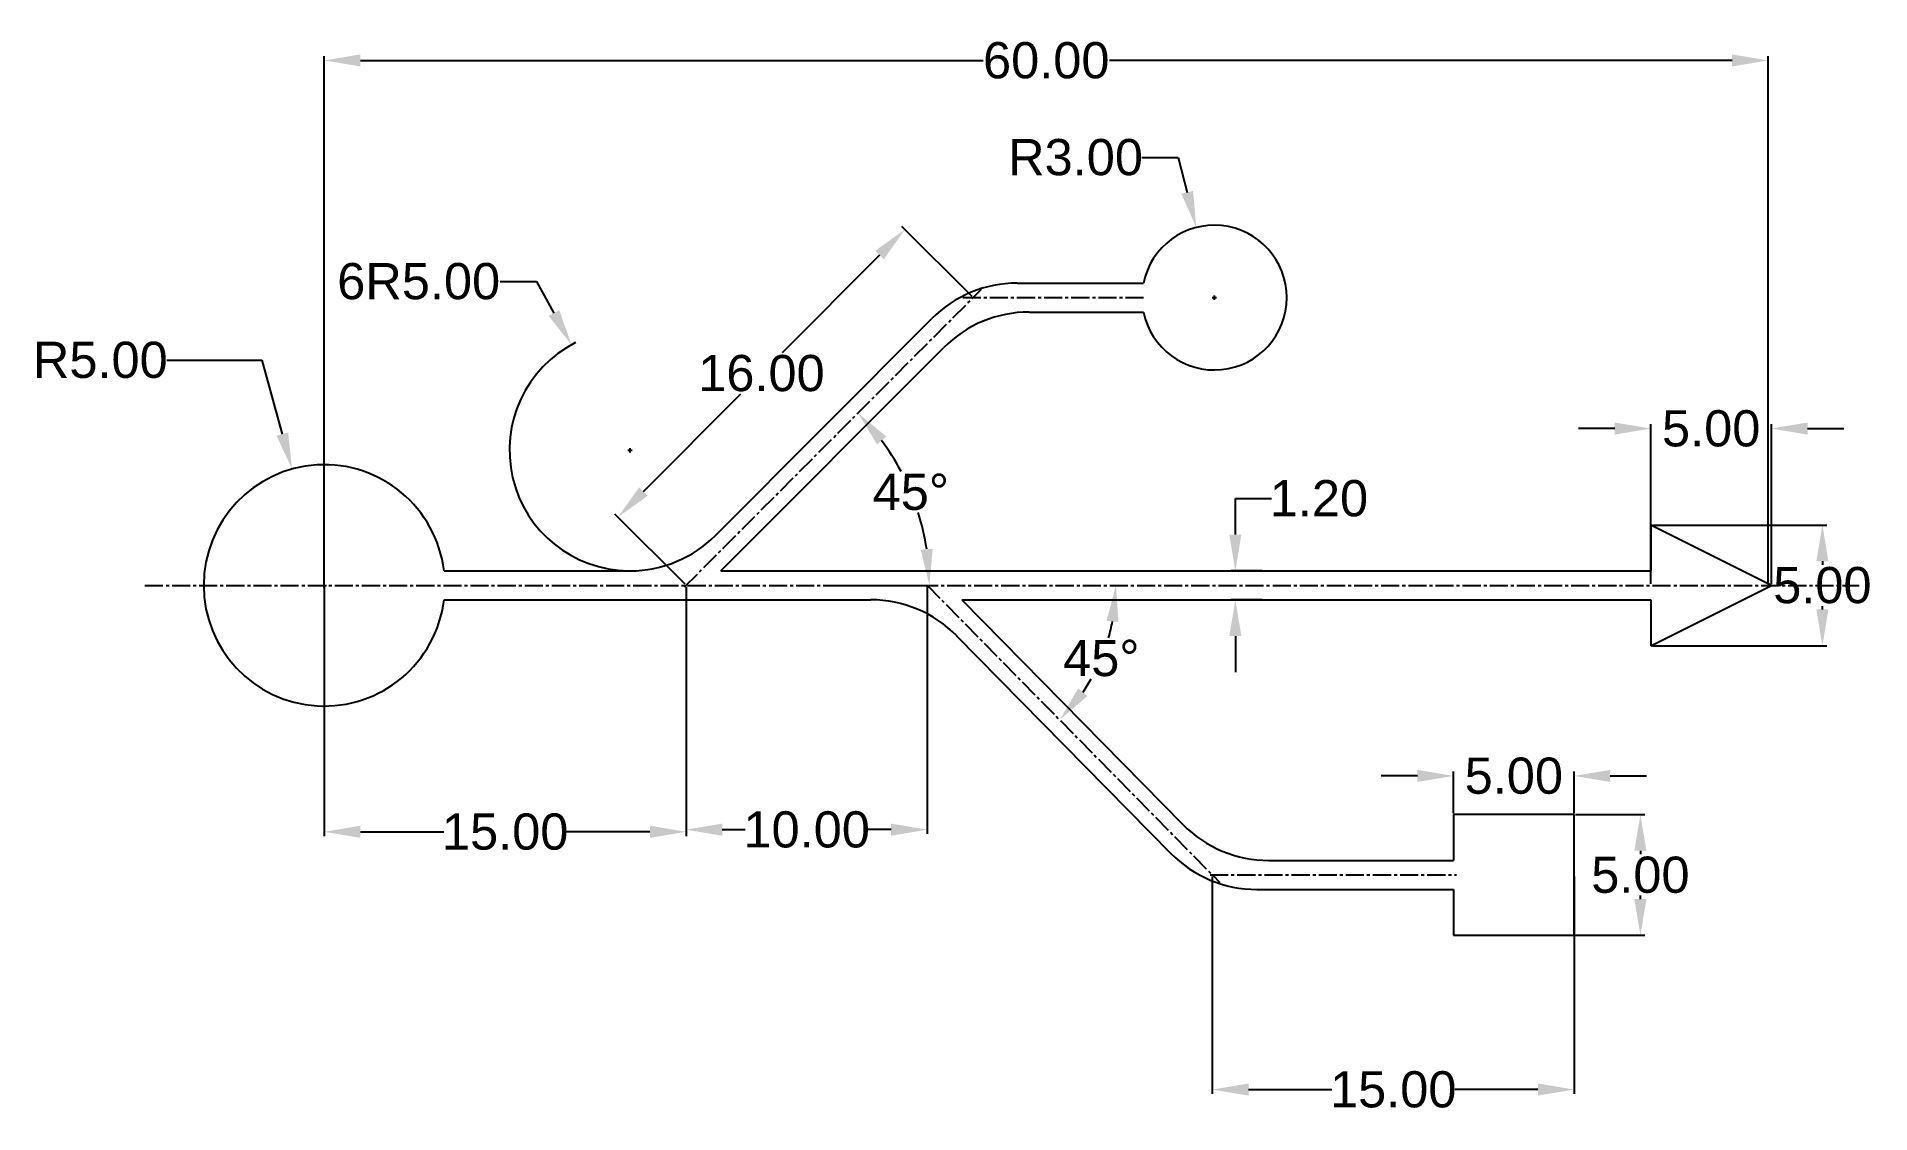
# Model space of a CAD drawing. Header units: inches. Extents: x 52.8 to 128.8, y -0.9 to 43.7.
import ezdxf

# ---------------------------------------------------------------- set-up
doc = ezdxf.new("R2010")
doc.units = ezdxf.units.IN
doc.header["$MEASUREMENT"] = 0
doc.linetypes.add('CENTER2', pattern=[1.125, 0.75, -0.125, 0.125, -0.125])
doc.styles.get("Standard").update_dxf_attribs({"font": 'arial.ttf'})
doc.dimstyles.get("Standard").update_dxf_attribs({"dimtxt": 1.5, "dimasz": 1.5, "dimexe": 0.18, "dimexo": 0.0625, "dimgap": 0.09, "dimtad": 0, "dimtih": 1, "dimtoh": 1, "dimzin": 0, "dimdsep": 46, "dimtxsty": 'Standard', "dimcen": 0.09, "dimadec": 0, "dimazin": 0, "dimtfac": 1, "dimtofl": 0, "dimtmove": 0, "dimatfit": 3, "dimfxl": 1, "dimtolj": 1, "dimtzin": 0, "dimarcsym": 0})

# ---------------------------------------------------------------- blocks, each defined once
blk = doc.blocks.new('*D1')
at = {"color": 0, "lineweight": -2, "transparency": 16777216}
for p, q in [((58.18, 30.295), (62.122, 30.295)), ((62.122, 30.295), (62.974, 27.224)), ((64.623, 20.961), (64.803, 20.961)), ((64.713, 20.871), (64.713, 21.051))]:
    blk.add_line(p, q, dxfattribs=at)
at = {"color": 0, "transparency": 16777216}
blk.add_solid([(63.215, 27.291), (62.734, 27.157), (63.376, 25.779)], dxfattribs=at)
at = {"layer": 'Defpoints', "color": 0, "transparency": 16777216}
for p in [(63.376, 25.779), (64.713, 20.961)]:
    blk.add_point(p, dxfattribs=at)
at = {"color": 0, "transparency": 16777216, "insert": (55.427, 30.295), "char_height": 1.5, "attachment_point": 5}
blk.add_mtext('\\A1;R5.00', dxfattribs=at)
blk = doc.blocks.new('*D2')
at = {"color": 0, "lineweight": -2, "transparency": 16777216}
for p, q in [((98.613, 38.693), (100.113, 38.693)), ((100.113, 38.693), (100.489, 37.241)), ((101.526, 32.884), (101.706, 32.884)), ((101.616, 32.794), (101.616, 32.974))]:
    blk.add_line(p, q, dxfattribs=at)
at = {"color": 0, "transparency": 16777216}
blk.add_solid([(100.731, 37.304), (100.247, 37.178), (100.865, 35.789)], dxfattribs=at)
at = {"layer": 'Defpoints', "color": 0, "transparency": 16777216}
for p in [(100.865, 35.789), (101.616, 32.884)]:
    blk.add_point(p, dxfattribs=at)
at = {"color": 0, "transparency": 16777216, "insert": (95.86, 38.693), "char_height": 1.5, "attachment_point": 5}
blk.add_mtext('\\A1;R3.00', dxfattribs=at)
blk = doc.blocks.new('*D3')
at = {"color": 0, "lineweight": -2, "transparency": 16777216}
for p, q in [((118.213, 27.457), (116.713, 27.457)), ((119.713, 21.024), (119.713, 27.637)), ((124.713, 21.024), (124.713, 27.637)), ((126.213, 27.457), (127.713, 27.457))]:
    blk.add_line(p, q, dxfattribs=at)
at = {"color": 0, "transparency": 16777216}
for points in [[(118.213, 27.707), (118.213, 27.207), (119.713, 27.457)], [(126.213, 27.707), (126.213, 27.207), (124.713, 27.457)]]:
    blk.add_solid(points, dxfattribs=at)
at = {"layer": 'Defpoints', "color": 0, "transparency": 16777216}
for p in [(119.713, 27.457), (119.713, 20.961), (124.713, 20.961)]:
    blk.add_point(p, dxfattribs=at)
at = {"color": 0, "transparency": 16777216, "insert": (122.213, 27.457), "char_height": 1.5, "attachment_point": 5}
blk.add_mtext('\\A1;5.00', dxfattribs=at)
blk = doc.blocks.new('*D4')
at = {"color": 0, "lineweight": -2, "transparency": 16777216}
for p, q in [((119.776, 23.461), (127.003, 23.461)), ((126.823, 21.961), (126.823, 21.817)), ((126.823, 19.961), (126.823, 20.105)), ((119.776, 18.461), (127.003, 18.461))]:
    blk.add_line(p, q, dxfattribs=at)
at = {"color": 0, "transparency": 16777216}
for points in [[(126.573, 21.961), (127.073, 21.961), (126.823, 23.461)], [(126.573, 19.961), (127.073, 19.961), (126.823, 18.461)]]:
    blk.add_solid(points, dxfattribs=at)
at = {"layer": 'Defpoints', "color": 0, "transparency": 16777216}
for p in [(119.713, 23.461), (119.713, 18.461), (126.823, 18.461)]:
    blk.add_point(p, dxfattribs=at)
at = {"color": 0, "transparency": 16777216, "insert": (126.823, 20.961), "char_height": 1.5, "attachment_point": 5}
blk.add_mtext('\\A1;5.00', dxfattribs=at)
blk = doc.blocks.new('*D5')
at = {"color": 0, "lineweight": -2, "transparency": 16777216}
for p, q in [((110.031, 13.066), (108.531, 13.066)), ((111.531, 11.524), (111.531, 13.246)), ((116.531, 11.524), (116.531, 13.246)), ((118.031, 13.066), (119.531, 13.066))]:
    blk.add_line(p, q, dxfattribs=at)
at = {"color": 0, "transparency": 16777216}
for points in [[(110.031, 13.316), (110.031, 12.816), (111.531, 13.066)], [(118.031, 13.316), (118.031, 12.816), (116.531, 13.066)]]:
    blk.add_solid(points, dxfattribs=at)
at = {"layer": 'Defpoints', "color": 0, "transparency": 16777216}
for p in [(116.531, 13.066), (111.531, 11.462), (116.531, 11.462)]:
    blk.add_point(p, dxfattribs=at)
at = {"color": 0, "transparency": 16777216, "insert": (114.031, 13.066), "char_height": 1.5, "attachment_point": 5}
blk.add_mtext('\\A1;5.00', dxfattribs=at)
blk = doc.blocks.new('*D6')
at = {"color": 0, "lineweight": -2, "transparency": 16777216}
for p, q in [((116.594, 11.462), (119.458, 11.462)), ((119.278, 9.962), (119.278, 9.817)), ((119.278, 7.962), (119.278, 8.106)), ((116.594, 6.462), (119.458, 6.462))]:
    blk.add_line(p, q, dxfattribs=at)
at = {"color": 0, "transparency": 16777216}
for points in [[(119.028, 9.962), (119.528, 9.962), (119.278, 11.462)], [(119.028, 7.962), (119.528, 7.962), (119.278, 6.462)]]:
    blk.add_solid(points, dxfattribs=at)
at = {"layer": 'Defpoints', "color": 0, "transparency": 16777216}
for p in [(116.531, 11.462), (116.531, 6.462), (119.278, 6.462)]:
    blk.add_point(p, dxfattribs=at)
at = {"color": 0, "transparency": 16777216, "insert": (119.278, 8.962), "char_height": 1.5, "attachment_point": 5}
blk.add_mtext('\\A1;5.00', dxfattribs=at)
blk = doc.blocks.new('*D7')
at = {"color": 0, "lineweight": -2, "transparency": 16777216}
for p, q in [((102.486, 23.061), (102.486, 24.561)), ((102.486, 24.561), (103.986, 24.561)), ((103.598, 21.561), (102.306, 21.561)), ((103.598, 20.361), (102.306, 20.361)), ((102.486, 18.861), (102.486, 17.361))]:
    blk.add_line(p, q, dxfattribs=at)
at = {"color": 0, "transparency": 16777216}
for points in [[(102.236, 23.061), (102.736, 23.061), (102.486, 21.561)], [(102.236, 18.861), (102.736, 18.861), (102.486, 20.361)]]:
    blk.add_solid(points, dxfattribs=at)
at = {"layer": 'Defpoints', "color": 0, "transparency": 16777216}
for p in [(102.486, 21.561), (103.661, 21.561), (103.661, 20.361)]:
    blk.add_point(p, dxfattribs=at)
at = {"color": 0, "transparency": 16777216, "insert": (105.951, 24.561), "char_height": 1.5, "attachment_point": 5}
blk.add_mtext('\\A1;1.20', dxfattribs=at)
blk = doc.blocks.new('*U8')
at = {"color": 0, "linetype": 'CENTER2', "transparency": 16777216}
blk.add_line((-18.752, 0), (10.125, 0), dxfattribs=at)
blk = doc.blocks.new('*U9')
at = {"color": 0, "linetype": 'CENTER2', "transparency": 16777216}
blk.add_line((-5.947, -5.957), (6.368, 6.379), dxfattribs=at)
blk = doc.blocks.new('*U10')
at = {"color": 0, "linetype": 'CENTER2', "transparency": 16777216}
blk.add_line((-5.001, 0), (2.614, 0), dxfattribs=at)
blk = doc.blocks.new('*U11')
at = {"color": 0, "linetype": 'CENTER2', "transparency": 16777216}
blk.add_line((-16.9, 0), (25.41, 0), dxfattribs=at)
blk = doc.blocks.new('*U12')
at = {"color": 0, "linetype": 'CENTER2', "transparency": 16777216}
blk.add_line((-5.846, 5.936), (6.291, -6.387), dxfattribs=at)
blk = doc.blocks.new('*U13')
at = {"color": 0, "linetype": 'CENTER2', "transparency": 16777216}
blk.add_line((-6.136, 0), (4.073, 0), dxfattribs=at)
blk = doc.blocks.new('*D14')
at = {"color": 0, "lineweight": -2, "transparency": 16777216}
for p, q in [((64.713, 21.024), (64.713, 42.888)), ((66.213, 42.708), (92.024, 42.708)), ((123.079, 42.708), (97.268, 42.708)), ((124.579, 21.024), (124.579, 42.888))]:
    blk.add_line(p, q, dxfattribs=at)
at = {"color": 0, "transparency": 16777216}
for points in [[(66.213, 42.958), (66.213, 42.458), (64.713, 42.708)], [(123.079, 42.958), (123.079, 42.458), (124.579, 42.708)]]:
    blk.add_solid(points, dxfattribs=at)
at = {"layer": 'Defpoints', "color": 0, "transparency": 16777216}
for p in [(64.713, 42.708), (64.713, 20.961), (124.579, 20.961)]:
    blk.add_point(p, dxfattribs=at)
at = {"color": 0, "transparency": 16777216, "insert": (94.646, 42.708), "char_height": 1.5, "attachment_point": 5}
blk.add_mtext('\\A1;60.00', dxfattribs=at)
blk = doc.blocks.new('*D16')
at = {"color": 0, "lineweight": -2, "transparency": 16777216}
for p, q in [((79.713, 20.899), (79.713, 10.659)), ((89.713, 20.899), (89.713, 10.659)), ((81.213, 10.839), (82.165, 10.839)), ((88.213, 10.839), (87.261, 10.839))]:
    blk.add_line(p, q, dxfattribs=at)
at = {"color": 0, "transparency": 16777216}
for points in [[(81.213, 11.089), (81.213, 10.589), (79.713, 10.839)], [(88.213, 11.089), (88.213, 10.589), (89.713, 10.839)]]:
    blk.add_solid(points, dxfattribs=at)
at = {"layer": 'Defpoints', "color": 0, "transparency": 16777216}
for p in [(79.713, 20.961), (89.713, 20.961), (79.713, 10.839)]:
    blk.add_point(p, dxfattribs=at)
at = {"color": 0, "transparency": 16777216, "insert": (84.713, 10.839), "char_height": 1.5, "attachment_point": 5}
blk.add_mtext('\\A1;10.00', dxfattribs=at)
blk = doc.blocks.new('*D17')
at = {"color": 0, "lineweight": -2, "transparency": 16777216}
for p, q in [((64.713, 20.899), (64.713, 10.57)), ((79.713, 20.899), (79.713, 10.57)), ((66.213, 10.75), (69.665, 10.75)), ((78.213, 10.75), (74.761, 10.75))]:
    blk.add_line(p, q, dxfattribs=at)
at = {"color": 0, "transparency": 16777216}
for points in [[(66.213, 11), (66.213, 10.5), (64.713, 10.75)], [(78.213, 11), (78.213, 10.5), (79.713, 10.75)]]:
    blk.add_solid(points, dxfattribs=at)
at = {"layer": 'Defpoints', "color": 0, "transparency": 16777216}
for p in [(64.713, 20.961), (79.713, 20.961), (64.713, 10.75)]:
    blk.add_point(p, dxfattribs=at)
at = {"color": 0, "transparency": 16777216, "insert": (72.213, 10.75), "char_height": 1.5, "attachment_point": 5}
blk.add_mtext('\\A1;15.00', dxfattribs=at)
blk = doc.blocks.new('*D18')
at = {"color": 0, "lineweight": -2, "transparency": 16777216}
for p, q in [((101.531, 8.899), (101.531, -0.109)), ((116.531, 8.899), (116.531, -0.109)), ((103.031, 0.071), (106.484, 0.071)), ((115.031, 0.071), (111.579, 0.071))]:
    blk.add_line(p, q, dxfattribs=at)
at = {"color": 0, "transparency": 16777216}
for points in [[(103.031, 0.321), (103.031, -0.179), (101.531, 0.071)], [(115.031, 0.321), (115.031, -0.179), (116.531, 0.071)]]:
    blk.add_solid(points, dxfattribs=at)
at = {"layer": 'Defpoints', "color": 0, "transparency": 16777216}
for p in [(101.531, 8.962), (116.531, 8.962), (116.531, 0.071)]:
    blk.add_point(p, dxfattribs=at)
at = {"color": 0, "transparency": 16777216, "insert": (109.031, 0.071), "char_height": 1.5, "attachment_point": 5}
blk.add_mtext('\\A1;15.00', dxfattribs=at)
blk = doc.blocks.new('*D19')
at = {"color": 0, "lineweight": -2, "transparency": 16777216}
blk.add_line((86.216, 20.961), (89.981, 20.961), dxfattribs=at)
for start, end in [(27.87915, 36.52081), (8.52738, 17.36967)]:
    blk.add_arc((79.713, 20.961), 10.088, start, end, dxfattribs=at)
at = {"color": 0, "transparency": 16777216}
for points in [[(87.631, 26.801), (88.01, 27.128), (86.84, 28.1)], [(89.939, 22.476), (89.44, 22.438), (89.801, 20.961)]]:
    blk.add_solid(points, dxfattribs=at)
at = {"layer": 'Defpoints', "color": 0, "transparency": 16777216}
for p in [(91.966, 33.235), (89.457, 23.575), (57.276, 20.961), (79.651, 20.899), (86.153, 20.961)]:
    blk.add_point(p, dxfattribs=at)
at = {"color": 0, "transparency": 16777216, "insert": (89.032, 24.826), "char_height": 1.5, "attachment_point": 5}
blk.add_mtext('\\A1;45°', dxfattribs=at)
blk = doc.blocks.new('*D20')
at = {"color": 0, "lineweight": -2, "transparency": 16777216}
for start, end in [(343.90727, 348.99719), (325.56603, 330.31629)]:
    blk.add_arc((89.713, 20.961), 7.823, start, end, dxfattribs=at)
at = {"color": 0, "transparency": 16777216}
for points in [[(97.144, 19.492), (97.641, 19.444), (97.536, 20.961)], [(96.357, 16.377), (95.974, 16.698), (95.203, 15.387)]]:
    blk.add_solid(points, dxfattribs=at)
at = {"layer": 'Defpoints', "color": 0, "transparency": 16777216}
for p in [(86.033, 20.961), (89.704, 20.97), (128.343, 20.961), (96.468, 17.015), (101.841, 8.647)]:
    blk.add_point(p, dxfattribs=at)
at = {"color": 0, "transparency": 16777216, "insert": (96.929, 17.94), "char_height": 1.5, "attachment_point": 5}
blk.add_mtext('\\A1;45°', dxfattribs=at)
blk = doc.blocks.new('*D21')
at = {"color": 0, "lineweight": -2, "transparency": 16777216}
for p, q in [((91.572, 32.929), (88.661, 35.834)), ((87.729, 34.646), (83.692, 30.601)), ((77.945, 24.846), (81.983, 28.89)), ((79.669, 21.005), (76.758, 23.911))]:
    blk.add_line(p, q, dxfattribs=at)
at = {"color": 0, "transparency": 16777216}
for points in [[(87.552, 34.822), (87.906, 34.469), (88.789, 35.707)], [(77.769, 25.022), (78.122, 24.669), (76.886, 23.784)]]:
    blk.add_solid(points, dxfattribs=at)
at = {"layer": 'Defpoints', "color": 0, "transparency": 16777216}
for p in [(91.616, 32.884), (76.886, 23.784), (79.713, 20.961)]:
    blk.add_point(p, dxfattribs=at)
at = {"color": 0, "transparency": 16777216, "insert": (82.837, 29.746), "char_height": 1.5, "attachment_point": 5}
blk.add_mtext('\\A1;16.00', dxfattribs=at)
blk = doc.blocks.new('*D22')
at = {"color": 0, "lineweight": -2, "transparency": 16777216}
for p, q in [((72.006, 33.555), (73.506, 33.555)), ((73.506, 33.555), (74.235, 32.243)), ((77.391, 26.471), (77.391, 26.651)), ((77.301, 26.561), (77.481, 26.561))]:
    blk.add_line(p, q, dxfattribs=at)
blk.add_arc((77.391, 26.561), 5, 116.98656, 269.2838, dxfattribs=at)
at = {"color": 0, "transparency": 16777216}
blk.add_solid([(74.453, 32.365), (74.016, 32.122), (74.963, 30.932)], dxfattribs=at)
at = {"layer": 'Defpoints', "color": 0, "transparency": 16777216}
for p in [(74.963, 30.932), (77.391, 26.561)]:
    blk.add_point(p, dxfattribs=at)
at = {"color": 0, "transparency": 16777216, "insert": (68.627, 33.555), "char_height": 1.5, "attachment_point": 5}
blk.add_mtext('\\A1;6R5.00', dxfattribs=at)

msp = doc.modelspace()

# ---------------------------------------------------------------- linework, layer by layer
for p, q in [((93.441, 33.484), (98.677, 33.484)), ((80.929, 23.029), (89.903, 32.017)), ((93.939, 32.284), (98.677, 32.284)), ((81.16, 21.561), (90.4, 30.817)), ((119.713, 21.561), (119.713, 23.461)), ((119.713, 23.461), (119.713, 21.561)), ((124.713, 20.961), (119.713, 23.461)), ((69.677, 21.561), (77.391, 21.561)), ((81.16, 21.561), (119.713, 21.561)), ((119.713, 18.461), (124.713, 20.961)), ((69.677, 20.361), (87.369, 20.361)), ((91.146, 20.361), (100.314, 11.053)), ((91.146, 20.361), (119.713, 20.361)), ((119.713, 20.361), (119.713, 18.461)), ((90.931, 18.87), (99.811, 9.853)), ((116.531, 11.462), (111.531, 11.462)), ((111.531, 11.462), (111.531, 9.562)), ((116.531, 8.962), (116.531, 11.462)), ((116.531, 6.462), (116.531, 11.462)), ((103.876, 9.562), (111.531, 9.562)), ((103.373, 8.362), (111.531, 8.362)), ((111.531, 8.362), (111.531, 6.462)), ((111.531, 6.462), (116.531, 6.462))]:
    msp.add_line(p, q)
for centre, radius, start, end in [((101.616, 32.884), 3, 191.53696, 168.46304), ((93.441, 28.484), 5, 90, 135.04819), ((93.939, 27.284), 5, 90, 135.04819), ((64.713, 20.961), 5, 6.8921, 353.1079), ((77.391, 26.561), 5, 270, 315.04819), ((87.369, 15.361), 5, 44.56321, 90), ((103.876, 14.562), 5, 224.56321, 270), ((103.373, 13.362), 5, 224.56321, 270)]:
    msp.add_arc(centre, radius, start, end)

# ---------------------------------------------------------------- block references
at = {"linetype": 'CENTER2'}
for name, p in [('*U9', (85.598, 26.856)), ('*U10', (96.183, 32.884)), ('*U8', (76.028, 20.961)), ('*U11', (102.933, 20.961)), ('*U12', (95.55, 15.034)), ('*U13', (107.578, 8.962))]:
    msp.add_blockref(name, p, dxfattribs=at)

# ---------------------------------------------------------------- dimensions: what is measured, and where the dimension line sits
dim = msp.add_linear_dim(base=(64.713, 42.708), p1=(124.579, 20.961), p2=(64.713, 20.961), text='60.00', dimstyle='Standard')
dim.commit()
dim.dimension.update_dxf_attribs({"geometry": '*D14', "text_midpoint": (94.646, 42.708)})
dim = msp.add_radius_dim(center=(101.616, 32.884), mpoint=(100.865, 35.789), dimstyle='Standard')
dim.commit()
dim.dimension.update_dxf_attribs({"geometry": '*D2', "text_midpoint": (95.86, 38.693)})
dim = msp.add_aligned_dim(p1=(91.616, 32.884), p2=(79.713, 20.961), distance=-3.995, text='16.00', dimstyle='Standard')
dim.commit()
dim.dimension.update_dxf_attribs({"geometry": '*D21', "text_midpoint": (82.837, 29.746)})
dim = msp.add_radius_dim(center=(77.391, 26.561), mpoint=(74.963, 30.932), text='6<>', dimstyle='Standard')
dim.commit()
dim.dimension.update_dxf_attribs({"geometry": '*D22', "text_midpoint": (68.627, 33.555)})
for base, line1, line2, picture, middle in [((89.457, 23.575), ((57.276, 20.961), (86.153, 20.961)), ((79.651, 20.899), (91.966, 33.235)), '*D19', (89.032, 24.826)), ((96.468, 17.015), ((86.033, 20.961), (128.343, 20.961)), ((89.704, 20.97), (101.841, 8.647)), '*D20', (96.929, 17.94))]:
    dim = msp.add_angular_dim_2l(base=base, line1=line1, line2=line2, dimstyle='Standard')
    dim.commit()
    dim.dimension.update_dxf_attribs({"geometry": picture, "text_midpoint": middle})
dim = msp.add_radius_dim(center=(64.713, 20.961), mpoint=(63.376, 25.779), dimstyle='Standard')
dim.commit()
dim.dimension.update_dxf_attribs({"geometry": '*D1', "text_midpoint": (55.427, 30.295), "dimtype": 164})
for base, p1, p2, picture, middle in [((119.713, 27.457), (124.713, 20.961), (119.713, 20.961), '*D3', (122.213, 27.457)), ((64.713, 10.75), (79.713, 20.961), (64.713, 20.961), '*D17', (72.213, 10.75)), ((79.713, 10.839), (89.713, 20.961), (79.713, 20.961), '*D16', (84.713, 10.839)), ((116.531, 13.066), (111.531, 11.462), (116.531, 11.462), '*D5', (114.031, 13.066)), ((116.531, 0.071), (101.531, 8.962), (116.531, 8.962), '*D18', (109.031, 0.071))]:
    dim = msp.add_linear_dim(base=base, p1=p1, p2=p2, dimstyle='Standard')
    dim.commit()
    dim.dimension.update_dxf_attribs({"geometry": picture, "text_midpoint": middle})
for base, p1, p2, picture, middle in [((102.486, 21.561), (103.661, 20.361), (103.661, 21.561), '*D7', (105.951, 24.561)), ((126.823, 18.461), (119.713, 23.461), (119.713, 18.461), '*D4', (126.823, 20.961)), ((119.278, 6.462), (116.531, 11.462), (116.531, 6.462), '*D6', (119.278, 8.962))]:
    dim = msp.add_linear_dim(base=base, p1=p1, p2=p2, angle=90, dimstyle='Standard')
    dim.commit()
    dim.dimension.update_dxf_attribs({"geometry": picture, "text_midpoint": middle})

doc.saveas('drawing.dxf')
